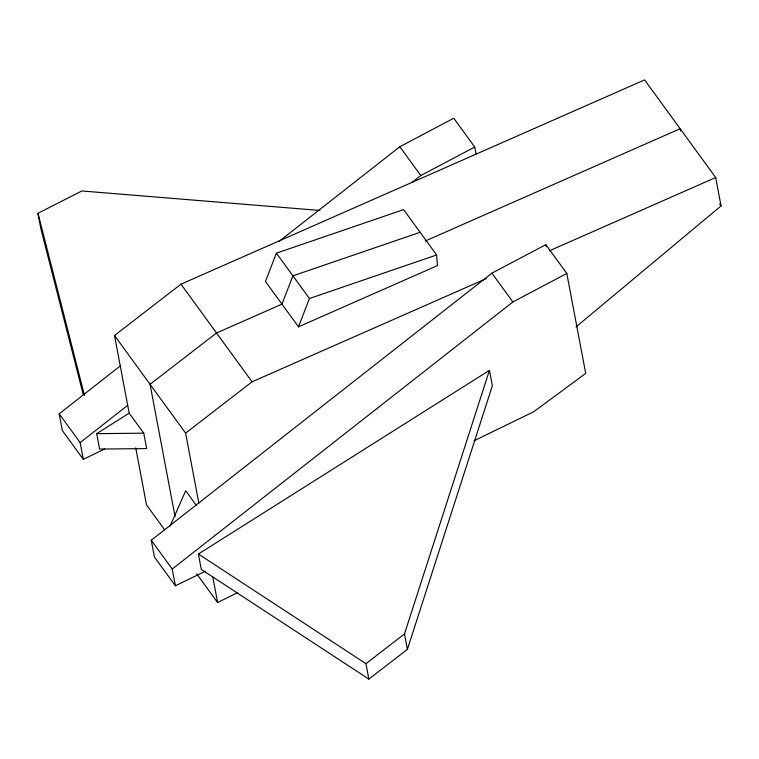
<?xml version="1.0" encoding="UTF-8"?>
<svg xmlns="http://www.w3.org/2000/svg" width="759" height="759" viewBox="0 0 759 759"><rect width="100%" height="100%" fill="white"/><g stroke="black" fill="none" stroke-linecap="round" stroke-linejoin="round"><path stroke-width="1.14" d="M407.403 649.362L404.49 633.945L489.451 370.335L198.384 554.023L201.296 569.44L368.865 679.096L407.403 649.362L492.363 385.752L489.451 370.335M276.39 253.155L265.451 281.475L298.486 326.825L437.497 265.584L436.624 254.977L403.598 209.626L276.39 253.155L309.425 298.515L298.486 326.825M170.149 525.949L185.699 490.769L196.116 505.067M576.062 326.911L721.05 205.907L715.69 177.53L644.59 79.904L180.974 284.17L114.505 335.497L129.182 413.152L143.755 433.171L146.667 448.588L99.609 449.072L96.697 433.655L129.182 413.152M104.59 449.024L83.31 459.356L62.333 430.552L59.174 413.816L120.605 365.658M278.838 241.599L399.832 146.734L453.768 118.233L474.736 147.037L476.083 154.143M83.31 459.356L80.15 442.62L127.702 405.334M412.175 182.302L420.809 175.538L474.736 147.037M205.234 571.29L175.386 585.787L154.409 556.983L151.25 540.247L491.908 273.164L545.835 244.664L566.812 273.458L585.701 373.419L533.634 411.805L473.929 440.799M175.386 585.787L172.217 569.051L512.875 301.968L566.812 273.458M198.801 502.961L185.604 433.123L252.073 381.805L486.519 278.506M368.865 679.096L365.952 663.679L404.49 633.945M83.272 394.737L40.863 228.696L37.95 213.279L81.896 190.964L319.862 210.461M196.704 573.823L217.615 602.542L237.662 592.589M425.315 240.992L680.14 128.717L680.567 130.984M549.345 250.821L715.69 177.53M420.116 232.301L292.908 275.84L281.969 304.15L216.524 332.983L150.054 384.31L175.054 516.594M309.425 298.515L436.624 254.977M96.697 433.655L143.755 433.171M198.384 554.023L365.952 663.679M719.655 203.991L721.05 205.907M399.832 146.734L420.809 175.538M491.908 273.164L512.875 301.968M180.974 284.17L252.073 381.805M114.505 335.497L185.604 433.123M164.637 529.791L146.515 504.906L135.738 447.876M59.174 413.816L80.15 442.62M151.25 540.247L172.217 569.051M37.95 213.279L84.458 395.354M545.835 244.664L546.224 246.694M212.776 576.935L217.615 602.542"/></g></svg>
